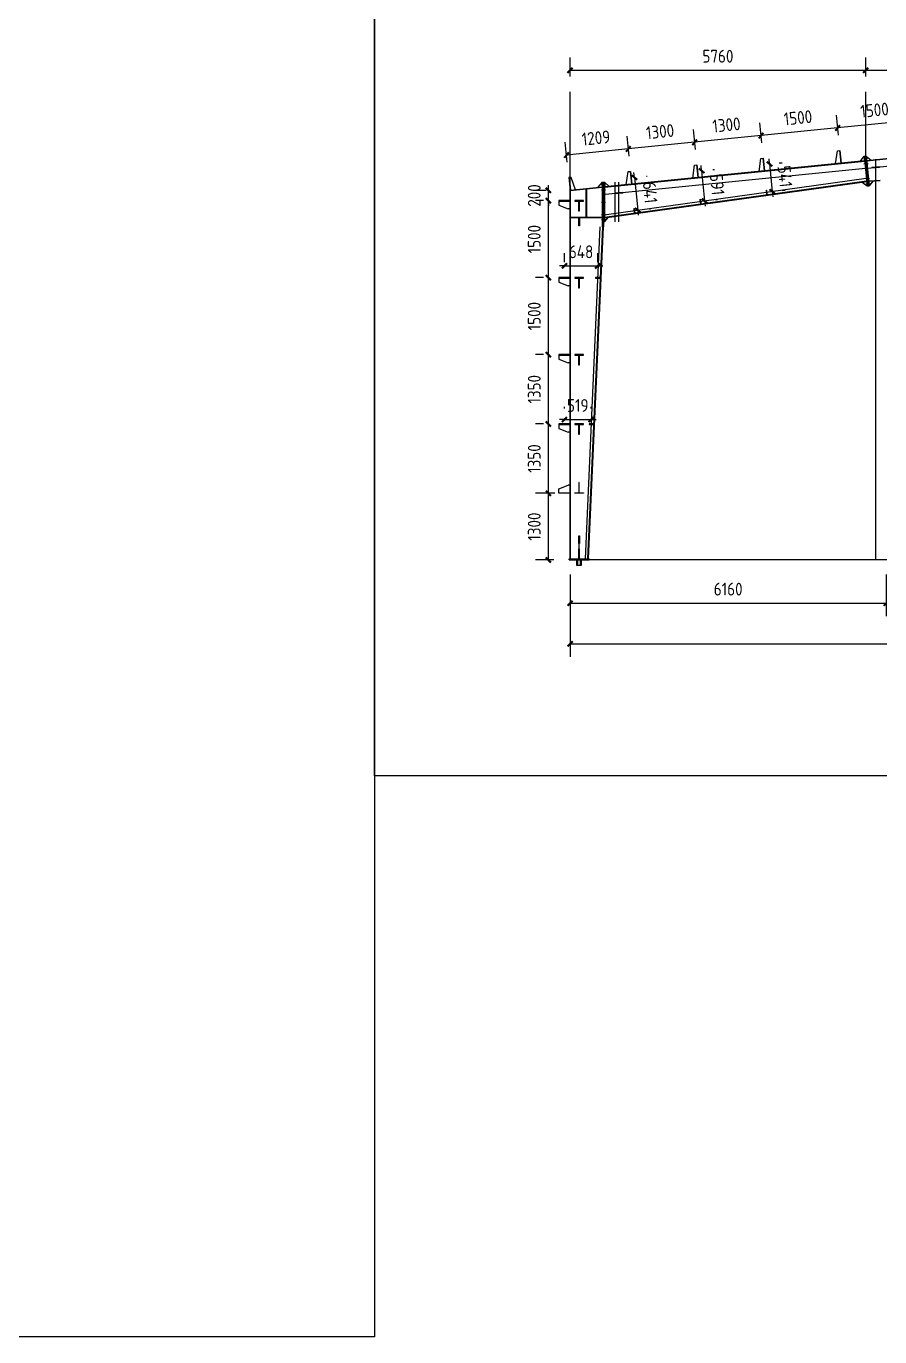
# Model space of a CAD drawing. Extents: x 810015 to 1451442, y -271755 to 145013.
# Drawn here: x 1091019 to 1107653, y -168044 to -142515 of the extents above; entities that cross this region are included whole.
import ezdxf

# ---------------------------------------------------------------- set-up
doc = ezdxf.new("R2010")
doc.units = 0
doc.header["$LTSCALE"] = 1000
doc.header["$MEASUREMENT"] = 0
doc.linetypes.add('DOTE', pattern=[2.42, 2, -0.2, 0.02, -0.2])
doc.layers.add('DOTE', color=1, linetype='Continuous')
doc.styles.get("Standard").update_dxf_attribs({"font": 'gbenor.shx', "bigfont": 'gbcbig.shx'})
doc.dimstyles.get("Standard").update_dxf_attribs({"dimscale": 100, "dimtxt": 2.5, "dimasz": 1, "dimexe": 2.5, "dimexo": 3, "dimgap": 1.5, "dimtad": 1, "dimdec": 0, "dimzin": 0, "dimdsep": 46, "dimtxsty": 'Standard', "dimblk": 'ARCHTICK', "dimcen": 0.09, "dimadec": 0, "dimazin": 0, "dimtfac": 1, "dimtdec": 0, "dimtix": 1, "dimtmove": 2, "dimatfit": 3, "dimfxl": 1, "dimtolj": 1, "dimtzin": 0, "dimarcsym": 0})

# ---------------------------------------------------------------- blocks, each defined once
blk = doc.blocks.new('_ArchTick')
at = {"color": 0, "linetype": 'ByBlock', "const_width": 0.4}
blk.add_lwpolyline([(-0.5, -0.5), (0.5, 0.5)], dxfattribs=at)
blk = doc.blocks.new('*D678')
at = {"color": 0, "lineweight": -2}
for p, q in [((1101618, -143496), (1101618, -143124)), ((1107378, -143496), (1107378, -143124)), ((1101618, -143374), (1107378, -143374))]:
    blk.add_line(p, q, dxfattribs=at)
at = {"layer": 'Defpoints', "color": 0}
for p in [(1107378, -143374), (1101618, -143796), (1107378, -143796)]:
    blk.add_point(p, dxfattribs=at)
at = {"color": 0, "lineweight": -2, "xscale": 100, "yscale": 100, "zscale": 100, "rotation": 180}
blk.add_blockref('_ArchTick', (1101618, -143374), dxfattribs=at)
at = {"color": 0, "lineweight": -2, "xscale": 100, "yscale": 100, "zscale": 100}
blk.add_blockref('_ArchTick', (1107378, -143374), dxfattribs=at)
at = {"color": 0, "insert": (1104498, -143099), "char_height": 250, "attachment_point": 5}
blk.add_mtext('\\A1;5760', dxfattribs=at)
blk = doc.blocks.new('*D112')
at = {"color": 0, "lineweight": -2}
for p, q in [((1107378, -143496), (1107378, -143124)), ((1111378, -143496), (1111378, -143124)), ((1107378, -143374), (1111378, -143374))]:
    blk.add_line(p, q, dxfattribs=at)
at = {"layer": 'Defpoints', "color": 0}
for p in [(1111378, -143374), (1107378, -143796), (1111378, -143796)]:
    blk.add_point(p, dxfattribs=at)
at = {"color": 0, "lineweight": -2, "xscale": 100, "yscale": 100, "zscale": 100, "rotation": 180}
blk.add_blockref('_ArchTick', (1107378, -143374), dxfattribs=at)
at = {"color": 0, "lineweight": -2, "xscale": 100, "yscale": 100, "zscale": 100}
blk.add_blockref('_ArchTick', (1111378, -143374), dxfattribs=at)
at = {"color": 0, "insert": (1109378, -143099), "char_height": 250, "attachment_point": 5}
blk.add_mtext('\\A1;4000', dxfattribs=at)
blk = doc.blocks.new('*D680')
at = {"color": 0, "lineweight": -2}
for p, q in [((1101318, -151612), (1100944, -151612)), ((1101194, -152912), (1101194, -151612)), ((1101298, -152912), (1100944, -152912))]:
    blk.add_line(p, q, dxfattribs=at)
at = {"layer": 'Defpoints', "color": 0}
for p in [(1101194, -151612), (1101618, -151612), (1101598, -152912)]:
    blk.add_point(p, dxfattribs=at)
at = {"color": 0, "lineweight": -2, "xscale": 100, "yscale": 100, "zscale": 100}
for p, rotation in [((1101194, -151612), 90), ((1101194, -152912), 270)]:
    blk.add_blockref('_ArchTick', p, dxfattribs=dict(at, rotation=rotation))
at = {"color": 0, "insert": (1100919, -152262), "char_height": 250, "attachment_point": 5, "rotation": 90}
blk.add_mtext('\\A1;1300', dxfattribs=at)
blk = doc.blocks.new('*D681')
at = {"color": 0, "lineweight": -2}
for p, q in [((1101098, -150262), (1100944, -150262)), ((1101194, -151612), (1101194, -150262)), ((1101318, -151612), (1100944, -151612))]:
    blk.add_line(p, q, dxfattribs=at)
at = {"layer": 'Defpoints', "color": 0}
for p in [(1101194, -150262), (1101398, -150262), (1101618, -151612)]:
    blk.add_point(p, dxfattribs=at)
at = {"color": 0, "lineweight": -2, "xscale": 100, "yscale": 100, "zscale": 100}
for p, rotation in [((1101194, -150262), 90), ((1101194, -151612), 270)]:
    blk.add_blockref('_ArchTick', p, dxfattribs=dict(at, rotation=rotation))
at = {"color": 0, "insert": (1100919, -150937), "char_height": 250, "attachment_point": 5, "rotation": 90}
blk.add_mtext('\\A1;1350', dxfattribs=at)
blk = doc.blocks.new('*D682')
at = {"color": 0, "lineweight": -2}
for p, q in [((1101098, -148912), (1100944, -148912)), ((1101194, -150262), (1101194, -148912)), ((1101098, -150262), (1100944, -150262))]:
    blk.add_line(p, q, dxfattribs=at)
at = {"layer": 'Defpoints', "color": 0}
for p in [(1101194, -148912), (1101398, -148912), (1101398, -150262)]:
    blk.add_point(p, dxfattribs=at)
at = {"color": 0, "lineweight": -2, "xscale": 100, "yscale": 100, "zscale": 100}
for p, rotation in [((1101194, -148912), 90), ((1101194, -150262), 270)]:
    blk.add_blockref('_ArchTick', p, dxfattribs=dict(at, rotation=rotation))
at = {"color": 0, "insert": (1100919, -149587), "char_height": 250, "attachment_point": 5, "rotation": 90}
blk.add_mtext('\\A1;1350', dxfattribs=at)
blk = doc.blocks.new('*D683')
at = {"color": 0, "lineweight": -2}
for p, q in [((1101098, -147412), (1100944, -147412)), ((1101194, -148912), (1101194, -147412)), ((1101098, -148912), (1100944, -148912))]:
    blk.add_line(p, q, dxfattribs=at)
at = {"layer": 'Defpoints', "color": 0}
for p in [(1101194, -147412), (1101398, -147412), (1101398, -148912)]:
    blk.add_point(p, dxfattribs=at)
at = {"color": 0, "lineweight": -2, "xscale": 100, "yscale": 100, "zscale": 100}
for p, rotation in [((1101194, -147412), 90), ((1101194, -148912), 270)]:
    blk.add_blockref('_ArchTick', p, dxfattribs=dict(at, rotation=rotation))
at = {"color": 0, "insert": (1100919, -148162), "char_height": 250, "attachment_point": 5, "rotation": 90}
blk.add_mtext('\\A1;1500', dxfattribs=at)
blk = doc.blocks.new('*D684')
at = {"color": 0, "lineweight": -2}
for p, q in [((1101098, -145912), (1100944, -145912)), ((1101194, -147412), (1101194, -145912)), ((1101098, -147412), (1100944, -147412))]:
    blk.add_line(p, q, dxfattribs=at)
at = {"layer": 'Defpoints', "color": 0}
for p in [(1101194, -145912), (1101398, -145912), (1101398, -147412)]:
    blk.add_point(p, dxfattribs=at)
at = {"color": 0, "lineweight": -2, "xscale": 100, "yscale": 100, "zscale": 100}
for p, rotation in [((1101194, -145912), 90), ((1101194, -147412), 270)]:
    blk.add_blockref('_ArchTick', p, dxfattribs=dict(at, rotation=rotation))
at = {"color": 0, "insert": (1100919, -146662), "char_height": 250, "attachment_point": 5, "rotation": 90}
blk.add_mtext('\\A1;1500', dxfattribs=at)
blk = doc.blocks.new('*D685')
at = {"color": 0, "lineweight": -2}
for p, q in [((1101154, -145712), (1100944, -145712)), ((1101194, -145712), (1101194, -145612)), ((1101194, -145912), (1101194, -145712)), ((1101098, -145912), (1100944, -145912)), ((1101194, -145912), (1101194, -146012))]:
    blk.add_line(p, q, dxfattribs=at)
at = {"layer": 'Defpoints', "color": 0}
for p in [(1101194, -145712), (1101454, -145712), (1101398, -145912)]:
    blk.add_point(p, dxfattribs=at)
at = {"color": 0, "lineweight": -2, "xscale": 100, "yscale": 100, "zscale": 100}
for p, rotation in [((1101194, -145712), 270), ((1101194, -145912), 90)]:
    blk.add_blockref('_ArchTick', p, dxfattribs=dict(at, rotation=rotation))
at = {"color": 0, "insert": (1100919, -145812), "char_height": 250, "attachment_point": 5, "rotation": 90}
blk.add_mtext('\\A1;200', dxfattribs=at)
blk = doc.blocks.new('*D690')
at = {"color": 0, "lineweight": -2}
for p, q in [((1108338, -144487), (1108299, -144099)), ((1106845, -144637), (1106807, -144248)), ((1108324, -144348), (1106831, -144497))]:
    blk.add_line(p, q, dxfattribs=at)
at = {"layer": 'Defpoints', "color": 0}
for p in [(1106831, -144497), (1106875, -144935), (1108368, -144786)]:
    blk.add_point(p, dxfattribs=at)
at = {"color": 0, "lineweight": -2, "xscale": 100, "yscale": 100, "zscale": 100}
for p, rotation in [((1106831, -144497), 185.7105931368262), ((1108324, -144348), 5.710593136826132)]:
    blk.add_blockref('_ArchTick', p, dxfattribs=dict(at, rotation=rotation))
at = {"color": 0, "insert": (1107550, -144149), "char_height": 250, "attachment_point": 5, "rotation": 5.7106}
blk.add_mtext('\\A1;1500', dxfattribs=at)
blk = doc.blocks.new('*D691')
at = {"color": 0, "lineweight": -2}
for p, q in [((1105353, -144786), (1105314, -144397)), ((1106831, -144497), (1105339, -144646)), ((1106845, -144637), (1106807, -144248))]:
    blk.add_line(p, q, dxfattribs=at)
at = {"layer": 'Defpoints', "color": 0}
for p in [(1105339, -144646), (1106875, -144935), (1105383, -145084)]:
    blk.add_point(p, dxfattribs=at)
at = {"color": 0, "lineweight": -2, "xscale": 100, "yscale": 100, "zscale": 100}
for p, rotation in [((1106831, -144497), 5.710593136826132), ((1105339, -144646), 185.7105931368262)]:
    blk.add_blockref('_ArchTick', p, dxfattribs=dict(at, rotation=rotation))
at = {"color": 0, "insert": (1106058, -144298), "char_height": 250, "attachment_point": 5, "rotation": 5.7106}
blk.add_mtext('\\A1;1500', dxfattribs=at)
blk = doc.blocks.new('*D692')
at = {"color": 0, "lineweight": -2}
for p, q in [((1105353, -144786), (1105314, -144397)), ((1104059, -144915), (1104020, -144527)), ((1105339, -144646), (1104045, -144776))]:
    blk.add_line(p, q, dxfattribs=at)
at = {"layer": 'Defpoints', "color": 0}
for p in [(1104045, -144776), (1104089, -145214), (1105383, -145084)]:
    blk.add_point(p, dxfattribs=at)
at = {"color": 0, "lineweight": -2, "xscale": 100, "yscale": 100, "zscale": 100}
for p, rotation in [((1104045, -144776), 185.7105931368262), ((1105339, -144646), 5.710593136826132)]:
    blk.add_blockref('_ArchTick', p, dxfattribs=dict(at, rotation=rotation))
at = {"color": 0, "insert": (1104665, -144437), "char_height": 250, "attachment_point": 5, "rotation": 5.7106}
blk.add_mtext('\\A1;1300', dxfattribs=at)
blk = doc.blocks.new('*D693')
at = {"color": 0, "lineweight": -2}
for p, q in [((1102766, -145045), (1102727, -144656)), ((1104059, -144915), (1104020, -144527)), ((1104045, -144776), (1102752, -144905))]:
    blk.add_line(p, q, dxfattribs=at)
at = {"layer": 'Defpoints', "color": 0}
for p in [(1102752, -144905), (1104089, -145214), (1102796, -145343)]:
    blk.add_point(p, dxfattribs=at)
at = {"color": 0, "lineweight": -2, "xscale": 100, "yscale": 100, "zscale": 100}
for p, rotation in [((1104045, -144776), 5.710593136826132), ((1102752, -144905), 185.7105931368262)]:
    blk.add_blockref('_ArchTick', p, dxfattribs=dict(at, rotation=rotation))
at = {"color": 0, "insert": (1103371, -144567), "char_height": 250, "attachment_point": 5, "rotation": 5.7106}
blk.add_mtext('\\A1;1300', dxfattribs=at)
blk = doc.blocks.new('*D694')
at = {"color": 0, "lineweight": -2}
for p, q in [((1102766, -145045), (1102727, -144656)), ((1101563, -145165), (1101524, -144776)), ((1102752, -144905), (1101549, -145025))]:
    blk.add_line(p, q, dxfattribs=at)
at = {"layer": 'Defpoints', "color": 0}
for p in [(1101549, -145025), (1101593, -145463), (1102796, -145343)]:
    blk.add_point(p, dxfattribs=at)
at = {"color": 0, "lineweight": -2, "xscale": 100, "yscale": 100, "zscale": 100}
for p, rotation in [((1101549, -145025), 185.7105931368262), ((1102752, -144905), 5.710593136826132)]:
    blk.add_blockref('_ArchTick', p, dxfattribs=dict(at, rotation=rotation))
at = {"color": 0, "insert": (1102123, -144691), "char_height": 250, "attachment_point": 5, "rotation": 5.7106}
blk.add_mtext('\\A1;1209', dxfattribs=at)
blk = doc.blocks.new('*D701')
at = {"color": 0, "lineweight": -2}
for p, q in [((1101618, -153192), (1101618, -154797)), ((1121138, -153192), (1121138, -154797)), ((1101618, -154547), (1121138, -154547))]:
    blk.add_line(p, q, dxfattribs=at)
at = {"layer": 'Defpoints', "color": 0}
for p in [(1101618, -152892), (1121138, -152892), (1121138, -154547)]:
    blk.add_point(p, dxfattribs=at)
at = {"color": 0, "lineweight": -2, "xscale": 100, "yscale": 100, "zscale": 100, "rotation": 180}
blk.add_blockref('_ArchTick', (1101618, -154547), dxfattribs=at)
at = {"color": 0, "lineweight": -2, "xscale": 100, "yscale": 100, "zscale": 100}
blk.add_blockref('_ArchTick', (1121138, -154547), dxfattribs=at)
at = {"color": 0, "insert": (1111378, -154272), "char_height": 250, "attachment_point": 5}
blk.add_mtext('\\A1;19520', dxfattribs=at)
blk = doc.blocks.new('*D703')
at = {"color": 0, "lineweight": -2}
for p, q in [((1101618, -153192), (1101618, -154005)), ((1107778, -153192), (1107778, -154005)), ((1101618, -153755), (1107778, -153755))]:
    blk.add_line(p, q, dxfattribs=at)
at = {"layer": 'Defpoints', "color": 0}
for p in [(1101618, -152892), (1107778, -152892), (1107778, -153755)]:
    blk.add_point(p, dxfattribs=at)
at = {"color": 0, "lineweight": -2, "xscale": 100, "yscale": 100, "zscale": 100, "rotation": 180}
blk.add_blockref('_ArchTick', (1101618, -153755), dxfattribs=at)
at = {"color": 0, "lineweight": -2, "xscale": 100, "yscale": 100, "zscale": 100}
blk.add_blockref('_ArchTick', (1107778, -153755), dxfattribs=at)
at = {"color": 0, "insert": (1104698, -153480), "char_height": 250, "attachment_point": 5}
blk.add_mtext('\\A1;6160', dxfattribs=at)
blk = doc.blocks.new('*D706')
at = {"color": 0, "lineweight": -2}
for p, q in [((1102872, -145461), (1102862, -145361)), ((1102872, -145461), (1102936, -146099)), ((1103106, -145438), (1103121, -145436)), ((1102936, -146099), (1102946, -146198)), ((1103170, -146076), (1103185, -146074))]:
    blk.add_line(p, q, dxfattribs=at)
at = {"layer": 'Defpoints', "color": 0}
for p in [(1102808, -145467), (1102872, -146105), (1102936, -146099)]:
    blk.add_point(p, dxfattribs=at)
at = {"color": 0, "lineweight": -2, "xscale": 100, "yscale": 100, "zscale": 100}
for p, rotation in [((1102872, -145461), 275.7105931374942), ((1102936, -146099), 95.71059313749419)]:
    blk.add_blockref('_ArchTick', p, dxfattribs=dict(at, rotation=rotation))
at = {"color": 0, "insert": (1103178, -145753), "char_height": 250, "attachment_point": 5, "rotation": 275.7106}
blk.add_mtext('\\A1;641', dxfattribs=at)
blk = doc.blocks.new('*D707')
at = {"color": 0, "lineweight": -2}
for p, q in [((1104181, -145330), (1104171, -145231)), ((1104181, -145330), (1104239, -145918)), ((1104400, -145308), (1104429, -145305)), ((1104239, -145918), (1104249, -146018)), ((1104459, -145896), (1104488, -145893))]:
    blk.add_line(p, q, dxfattribs=at)
at = {"layer": 'Defpoints', "color": 0}
for p in [(1104102, -145338), (1104160, -145926), (1104239, -145918)]:
    blk.add_point(p, dxfattribs=at)
at = {"color": 0, "lineweight": -2, "xscale": 100, "yscale": 100, "zscale": 100}
for p, rotation in [((1104181, -145330), 275.7105931375016), ((1104239, -145918), 95.71059313750165)]:
    blk.add_blockref('_ArchTick', p, dxfattribs=dict(at, rotation=rotation))
at = {"color": 0, "insert": (1104484, -145597), "char_height": 250, "attachment_point": 5, "rotation": 275.7106}
blk.add_mtext('\\A1;591', dxfattribs=at)
blk = doc.blocks.new('*D708')
at = {"color": 0, "lineweight": -2}
for p, q in [((1105504, -145198), (1105494, -145098)), ((1105504, -145198), (1105558, -145736)), ((1105694, -145179), (1105753, -145173)), ((1105558, -145736), (1105568, -145836)), ((1105747, -145717), (1105807, -145711))]:
    blk.add_line(p, q, dxfattribs=at)
at = {"layer": 'Defpoints', "color": 0}
for p in [(1105395, -145209), (1105449, -145747), (1105558, -145736)]:
    blk.add_point(p, dxfattribs=at)
at = {"color": 0, "lineweight": -2, "xscale": 100, "yscale": 100, "zscale": 100}
for p, rotation in [((1105504, -145198), 275.7105931375031), ((1105558, -145736), 95.71059313750305)]:
    blk.add_blockref('_ArchTick', p, dxfattribs=dict(at, rotation=rotation))
at = {"color": 0, "insert": (1105805, -145440), "char_height": 250, "attachment_point": 5, "rotation": 275.7106}
blk.add_mtext('\\A1;541', dxfattribs=at)
blk = doc.blocks.new('*D711')
at = {"color": 0, "lineweight": -2}
for p, q in [((1101508, -149962), (1101508, -149928)), ((1102027, -149962), (1102027, -149928)), ((1101508, -150178), (1101408, -150178)), ((1101508, -150178), (1102027, -150178)), ((1102027, -150178), (1102127, -150178))]:
    blk.add_line(p, q, dxfattribs=at)
at = {"layer": 'Defpoints', "color": 0}
for p in [(1101508, -150262), (1102027, -150178), (1102027, -150262)]:
    blk.add_point(p, dxfattribs=at)
at = {"color": 0, "lineweight": -2, "xscale": 100, "yscale": 100, "zscale": 100}
blk.add_blockref('_ArchTick', (1101508, -150178), dxfattribs=at)
at = {"color": 0, "lineweight": -2, "xscale": 100, "yscale": 100, "zscale": 100, "rotation": 180}
blk.add_blockref('_ArchTick', (1102027, -150178), dxfattribs=at)
at = {"color": 0, "insert": (1101767, -149903), "char_height": 250, "attachment_point": 5}
blk.add_mtext('\\A1;519', dxfattribs=at)
blk = doc.blocks.new('*D712')
at = {"color": 0, "lineweight": -2}
for p, q in [((1101508, -147112), (1101508, -146934)), ((1102155, -147112), (1102155, -146934)), ((1101508, -147184), (1101408, -147184)), ((1101508, -147184), (1102155, -147184)), ((1102155, -147184), (1102255, -147184))]:
    blk.add_line(p, q, dxfattribs=at)
at = {"layer": 'Defpoints', "color": 0}
for p in [(1102155, -147184), (1101508, -147412), (1102155, -147412)]:
    blk.add_point(p, dxfattribs=at)
at = {"color": 0, "lineweight": -2, "xscale": 100, "yscale": 100, "zscale": 100}
blk.add_blockref('_ArchTick', (1101508, -147184), dxfattribs=at)
at = {"color": 0, "lineweight": -2, "xscale": 100, "yscale": 100, "zscale": 100, "rotation": 180}
blk.add_blockref('_ArchTick', (1102155, -147184), dxfattribs=at)
at = {"color": 0, "insert": (1101832, -146909), "char_height": 250, "attachment_point": 5}
blk.add_mtext('\\A1;648', dxfattribs=at)

msp = doc.modelspace()

# ---------------------------------------------------------------- linework, layer by layer
for p, q in [((1111377.7, -144735.9), (1107397.5, -145134)), ((1111378.7, -144745.9), (1107398.5, -145143.9)), ((1111392.7, -144885.2), (1107412.4, -145283.2)), ((1107357.7, -145137.9), (1102289.8, -145644.7)), ((1107358.7, -145147.9), (1102289.8, -145654.8)), ((1106894.7, -145130.2), (1106900.1, -145183.7)), ((1107377.7, -145135.9), (1107377.6, -145135.9)), ((1102282.9, -146187.2), (1107389.7, -145477.2)), ((1107372.6, -145287.2), (1102304.8, -145794)), ((1104108.6, -145408.8), (1104114, -145462.3)), ((1105402.2, -145279.5), (1105407.5, -145333)), ((1107436.6, -145524.7), (1107657.5, -145510.9)), ((1107437.4, -145532.7), (1107658, -145518.9)), ((1101612.4, -145658.4), (1101617.7, -145711.9)), ((1101617.7, -152891.9), (1101617.7, -145711.9)), ((1101627.7, -152891.9), (1101627.7, -145721)), ((1102249.8, -145658.8), (1102232.2, -145660.5)), ((1102289.8, -146236.8), (1107396.6, -145526.8)), ((1102289.8, -146246.8), (1107397.6, -145536.7)), ((1102815.1, -145538.2), (1102820.4, -145591.7)), ((1102199.9, -146422.8), (1101908.7, -152889.7)), ((1102249.8, -146425), (1101958.6, -152891.9)), ((1102259.8, -146425), (1101968.6, -152891.9)), ((1121157.7, -152911.9), (1101597.7, -152911.9))]:
    msp.add_line(p, q)
at = {"color": 2}
for p, q in [((1106792.6, -145194.4), (1106827.4, -144940)), ((1106827.4, -144940), (1106875.2, -144935.2)), ((1106867.2, -144936), (1106892.1, -145184.5)), ((1106875.2, -144935.2), (1106900.1, -145183.7)), ((1106875.2, -144935.2), (1106900.1, -145183.7)), ((1104006.5, -145473.1), (1104041.3, -145218.6)), ((1104041.3, -145218.6), (1104089.1, -145213.8)), ((1104081.1, -145214.6), (1104106, -145463.1)), ((1104089.1, -145213.8), (1104114, -145462.3)), ((1104089.1, -145213.8), (1104114, -145462.3)), ((1105300, -145343.7), (1105334.9, -145089.2)), ((1105334.9, -145089.2), (1105382.7, -145084.4)), ((1105374.7, -145085.2), (1105399.5, -145333.7)), ((1105382.7, -145084.4), (1105407.5, -145333)), ((1105382.7, -145084.4), (1105407.5, -145333)), ((1106892.1, -145184.5), (1106792.6, -145194.4)), ((1107268.1, -145146.9), (1107348.7, -145048.4)), ((1107333.3, -145095.1), (1107412.9, -145087.2)), ((1107343.3, -145194.7), (1107422.9, -145186.7)), ((1107348.7, -145048.4), (1107388.5, -145044.4)), ((1107348.7, -145048.4), (1107406.4, -145625.5)), ((1107352.1, -145082.2), (1107391.9, -145078.2)), ((1107354.3, -145104.1), (1107394.1, -145100.1)), ((1107357.7, -145137.9), (1107397.5, -145134)), ((1107362.1, -145181.7), (1107401.9, -145177.7)), ((1107364.3, -145203.6), (1107404.1, -145199.6)), ((1107368.6, -145046.4), (1107426.3, -145623.5)), ((1107377.6, -145135.9), (1107377.7, -145135.9)), ((1107388.5, -145044.4), (1107446.2, -145621.5)), ((1107388.5, -145044.4), (1107487, -145125)), ((1107647.4, -145253.7), (1107497.5, -145268.7)), ((1107647.4, -145259.7), (1107498.1, -145274.6)), ((1107578.3, -145272.6), (1107577.1, -145260.7)), ((1107578.3, -145272.6), (1107577.1, -145260.7)), ((1107648, -145265.7), (1107646.8, -145253.7)), ((1101640.6, -145458.6), (1101592.9, -145463.4)), ((1101592.9, -145463.4), (1101617.7, -145711.9)), ((1101600.8, -145462.6), (1101625.7, -145711.1)), ((1101725.2, -145701.2), (1101640.6, -145458.6)), ((1102712.9, -145602.4), (1102747.8, -145347.9)), ((1102747.8, -145347.9), (1102795.6, -145343.2)), ((1102787.6, -145343.9), (1102812.4, -145592.5)), ((1102795.6, -145343.2), (1102820.4, -145591.7)), ((1102795.6, -145343.2), (1102820.4, -145591.7)), ((1104106, -145463.1), (1104006.5, -145473.1)), ((1105399.5, -145333.7), (1105300, -145343.7)), ((1107372.2, -145484.2), (1107451.8, -145476.2)), ((1107391, -145471.3), (1107430.8, -145467.3)), ((1107393.2, -145493.2), (1107433, -145489.2)), ((1107498.7, -145280.6), (1107497.5, -145268.7)), ((1107648, -145265.7), (1107498.7, -145280.6)), ((1102249.8, -145648.7), (1101617.7, -145711.9)), ((1102249.8, -145658.8), (1101617.7, -145722)), ((1101625.7, -145711.1), (1101725.2, -145701.2)), ((1101933.8, -146240.1), (1101933.8, -145690.4)), ((1101943.8, -146240.1), (1101943.8, -145689.4)), ((1102156.6, -145658), (1102249.8, -145555)), ((1102229.8, -145602), (1102309.8, -145602)), ((1102229.8, -145702), (1102309.8, -145702)), ((1102249.8, -146425), (1102249.8, -145555)), ((1102249.8, -145555), (1102289.8, -145555)), ((1102249.8, -145591), (1102289.8, -145591)), ((1102249.8, -145613), (1102289.8, -145613)), ((1102249.8, -145691), (1102289.8, -145691)), ((1102249.8, -145702), (1102289.8, -145702)), ((1102249.8, -145713), (1102289.8, -145713)), ((1102269.8, -145555), (1102269.8, -146425)), ((1102269.8, -146250), (1102269.8, -145647)), ((1102289.8, -145555), (1102289.8, -146325)), ((1102379.1, -145635.8), (1102289.8, -145555)), ((1102644.5, -145754), (1102489.2, -145769.5)), ((1102490.4, -145781.4), (1102489.2, -145769.5)), ((1102489.8, -145555), (1102489.8, -146325)), ((1102645.7, -145765.9), (1102490.4, -145781.4)), ((1102560.1, -145774.5), (1102558.9, -145762.5)), ((1102559.8, -145555), (1102559.8, -146325)), ((1102645.7, -145765.9), (1102644.5, -145754)), ((1102812.4, -145592.5), (1102712.9, -145602.4)), ((1105437, -145708.3), (1105444.9, -145707.2)), ((1105437, -145708.3), (1105446, -145798)), ((1105444.9, -145707.2), (1105453.9, -145796.9)), ((1105444.9, -145707.2), (1105453.9, -145796.9)), ((1107310.7, -145550.2), (1107406.4, -145625.5)), ((1107382.2, -145583.7), (1107461.8, -145575.8)), ((1107397.6, -145536.9), (1107437.4, -145533)), ((1107401, -145570.8), (1107440.8, -145566.8)), ((1107403.2, -145592.7), (1107443, -145588.7)), ((1107406.4, -145625.5), (1107446.2, -145621.5)), ((1107526.4, -145527.1), (1107446.2, -145621.5)), ((1101617.7, -145911.9), (1101397.7, -145911.9)), ((1101397.7, -145911.9), (1101397.7, -145919.9)), ((1101397.7, -145919.9), (1101617.7, -145919.9)), ((1101397.7, -145919.9), (1101397.7, -145999.9)), ((1101397.7, -145999.9), (1101577.7, -146069.9)), ((1101617.7, -145919.9), (1101617.7, -146069.9)), ((1101792.7, -145911.9), (1101707.7, -145911.9)), ((1101707.7, -145911.9), (1101707.7, -145919.9)), ((1101707.7, -145919.9), (1101877.7, -145919.9)), ((1101788.7, -146119.9), (1101788.7, -145919.9)), ((1101877.7, -145911.9), (1101792.7, -145911.9)), ((1101792.7, -145919.9), (1101796.7, -145919.9)), ((1101796.7, -145919.9), (1101796.7, -146119.9)), ((1101877.7, -145919.9), (1101877.7, -145911.9)), ((1102229.8, -145941), (1102309.8, -145941)), ((1102249.8, -145930), (1102289.8, -145930)), ((1102249.8, -145941), (1102289.8, -145941)), ((1102249.8, -145952), (1102289.8, -145952)), ((1104148.4, -145887.5), (1104156.4, -145886.4)), ((1104148.4, -145887.5), (1104157.4, -145977.1)), ((1104156.4, -145886.4), (1104165.3, -145976)), ((1104157.4, -145977.1), (1104165.3, -145976)), ((1105446, -145798), (1105453.9, -145796.9)), ((1101617.7, -146069.9), (1101577.7, -146069.9)), ((1102249.8, -146240.1), (1101627.7, -146240.1)), ((1102249.8, -146250.1), (1101627.7, -146250.1)), ((1102249.8, -146240.1), (1102125.6, -146240.1)), ((1102249.8, -146240.1), (1102149.8, -146240.1)), ((1102249.8, -146240.2), (1102149.8, -146240.2)), ((1102249.8, -146240.2), (1102149.8, -146240.2)), ((1102229.8, -146180), (1102309.8, -146180)), ((1102229.8, -146280), (1102309.8, -146280)), ((1102249.8, -146169), (1102289.8, -146169)), ((1102249.8, -146180), (1102289.8, -146180)), ((1102249.8, -146191), (1102289.8, -146191)), ((1102249.8, -146269), (1102289.8, -146269)), ((1102249.8, -146280), (1102289.8, -146280)), ((1102289.8, -146325), (1102367.3, -146236.1)), ((1102859.9, -146066.6), (1102867.8, -146065.5)), ((1102859.9, -146066.6), (1102868.8, -146156.3)), ((1102867.8, -146065.5), (1102876.8, -146155.2)), ((1102868.8, -146156.3), (1102876.8, -146155.2)), ((1102249.8, -146291), (1102289.8, -146291)), ((1102269.8, -146425), (1102249.8, -146425)), ((1102289.8, -146325), (1102269.8, -146325)), ((1101617.7, -147411.9), (1101397.7, -147411.9)), ((1101397.7, -147411.9), (1101397.7, -147419.9)), ((1101397.7, -147419.9), (1101617.7, -147419.9)), ((1101397.7, -147419.9), (1101397.7, -147499.9)), ((1101397.7, -147499.9), (1101577.7, -147569.9)), ((1101617.7, -147419.9), (1101617.7, -147569.9)), ((1101792.7, -147411.9), (1101707.7, -147411.9)), ((1101707.7, -147411.9), (1101707.7, -147419.9)), ((1101707.7, -147419.9), (1101877.7, -147419.9)), ((1101788.7, -147619.9), (1101788.7, -147419.9)), ((1101877.7, -147411.9), (1101792.7, -147411.9)), ((1101796.7, -147419.9), (1101796.7, -147619.9)), ((1101877.7, -147419.9), (1101877.7, -147411.9)), ((1102205.4, -147411.9), (1102115.4, -147411.9)), ((1102115.4, -147411.9), (1102115.4, -147419.9)), ((1102115.4, -147419.9), (1102205, -147419.9)), ((1101617.7, -147569.9), (1101577.7, -147569.9)), ((1101796.7, -147619.9), (1101788.7, -147619.9)), ((1101617.7, -148911.9), (1101397.7, -148911.9)), ((1101397.7, -148911.9), (1101397.7, -148919.9)), ((1101397.7, -148919.9), (1101617.7, -148919.9)), ((1101397.7, -148919.9), (1101397.7, -148999.9)), ((1101397.7, -148999.9), (1101577.7, -149069.9)), ((1101617.7, -149069.9), (1101577.7, -149069.9)), ((1101617.7, -148919.9), (1101617.7, -149069.9)), ((1101792.7, -148911.9), (1101707.7, -148911.9)), ((1101707.7, -148911.9), (1101707.7, -148919.9)), ((1101707.7, -148919.9), (1101877.7, -148919.9)), ((1101788.7, -149119.9), (1101788.7, -148919.9)), ((1101877.7, -148911.9), (1101792.7, -148911.9)), ((1101792.7, -148919.9), (1101796.7, -148919.9)), ((1101796.7, -148919.9), (1101796.7, -149119.9)), ((1101877.7, -148919.9), (1101877.7, -148911.9)), ((1101796.7, -149119.9), (1101788.7, -149119.9)), ((1101617.7, -150261.9), (1101397.7, -150261.9)), ((1101397.7, -150261.9), (1101397.7, -150269.9)), ((1101397.7, -150269.9), (1101617.7, -150269.9)), ((1101397.7, -150269.9), (1101397.7, -150349.9)), ((1101397.7, -150349.9), (1101577.7, -150419.9)), ((1101617.7, -150269.9), (1101617.7, -150419.9)), ((1101792.7, -150261.9), (1101707.7, -150261.9)), ((1101707.7, -150261.9), (1101707.7, -150269.9)), ((1101707.7, -150269.9), (1101877.7, -150269.9)), ((1101788.7, -150469.9), (1101788.7, -150269.9)), ((1101877.7, -150261.9), (1101792.7, -150261.9)), ((1101792.7, -150269.9), (1101796.7, -150269.9)), ((1101796.7, -150269.9), (1101796.7, -150469.9)), ((1101877.7, -150269.9), (1101877.7, -150261.9)), ((1102077.1, -150261.9), (1101987.1, -150261.9)), ((1101987.1, -150261.9), (1101987.1, -150269.9)), ((1101987.1, -150269.9), (1102076.7, -150269.9)), ((1101617.7, -150419.9), (1101577.7, -150419.9)), ((1101796.7, -150469.9), (1101788.7, -150469.9)), ((1101397.7, -151523.9), (1101577.7, -151453.9)), ((1101397.7, -151603.9), (1101397.7, -151523.9)), ((1101397.7, -151611.9), (1101397.7, -151603.9)), ((1101397.7, -151603.9), (1101617.7, -151603.9)), ((1101617.7, -151611.9), (1101397.7, -151611.9)), ((1101617.7, -151453.9), (1101577.7, -151453.9)), ((1101617.7, -151603.9), (1101617.7, -151453.9)), ((1101707.7, -151611.9), (1101707.7, -151603.9)), ((1101707.7, -151603.9), (1101877.7, -151603.9)), ((1101792.7, -151611.9), (1101707.7, -151611.9)), ((1101796.7, -151403.9), (1101788.7, -151403.9)), ((1101788.7, -151403.9), (1101788.7, -151603.9)), ((1101877.7, -151611.9), (1101792.7, -151611.9)), ((1101796.7, -151603.9), (1101796.7, -151403.9)), ((1101877.7, -151603.9), (1101877.7, -151611.9)), ((1101597.7, -152911.9), (1101597.7, -152891.9)), ((1101597.7, -152891.9), (1101987.7, -152891.9)), ((1101617.7, -152911.9), (1101597.7, -152911.9)), ((1101987.7, -152911.9), (1101597.7, -152911.9)), ((1101597.7, -152911.9), (1101987.7, -152911.9)), ((1101788.7, -152691.9), (1101796.7, -152691.9)), ((1101788.7, -152891.9), (1101788.7, -152691.9)), ((1101796.7, -152691.9), (1101796.7, -152891.9)), ((1101987.7, -152891.9), (1101987.7, -152911.9))]:
    msp.add_line(p, q, dxfattribs=at)
at = {"color": 1}
for p, q in [((1107377.6, -145135.9), (1107417.4, -145534)), ((1101938.8, -146240.1), (1101938.8, -145689.9)), ((1102645.1, -145759.9), (1102489.8, -145775.5)), ((1101792.7, -152911.9), (1101792.7, -152591.9)), ((1101597.7, -152911.9), (1101987.7, -152911.9)), ((1101742.7, -152911.9), (1101742.7, -153011.9)), ((1101762.7, -152911.9), (1101762.7, -153011.9)), ((1101822.7, -153011.9), (1101822.7, -152911.9)), ((1101842.7, -153011.9), (1101842.7, -152911.9)), ((1101742.7, -153011.9), (1101842.7, -153011.9))]:
    msp.add_line(p, q, dxfattribs=at)
at = {"color": 4, "linetype": 'DOTE'}
for p, q in [((1101792.7, -146240.1), (1101786.7, -146240.1)), ((1101786.7, -146400.1), (1101786.7, -146250.1)), ((1101786.7, -146250.1), (1101798.7, -146250.1)), ((1101798.7, -146240.1), (1101792.7, -146240.1)), ((1101792.7, -146250.1), (1101798.7, -146250.1)), ((1101798.7, -146250.1), (1101798.7, -146400.1)), ((1101798.7, -146400.1), (1101786.7, -146400.1)), ((1101786.7, -152591.9), (1101786.7, -152441.9)), ((1101786.7, -152441.9), (1101798.7, -152441.9)), ((1101792.7, -152591.9), (1101786.7, -152591.9)), ((1101798.7, -152591.9), (1101792.7, -152591.9)), ((1101798.7, -152441.9), (1101798.7, -152591.9))]:
    msp.add_line(p, q, dxfattribs=at)
at = {"color": 2, "linetype": 'DOTE'}
for p, q in [((1101796.7, -146119.9), (1101788.7, -146119.9)), ((1101792.7, -152591.9), (1101788.7, -152591.9)), ((1101796.7, -152591.9), (1101792.7, -152591.9))]:
    msp.add_line(p, q, dxfattribs=at)
for points in [[(1038405.9, -126044.2), (1097805.9, -126044.2), (1097805.9, -168044.2), (1038405.9, -168044.2)], [(1097805.9, -140894.2), (1125530, -140894.2), (1125530, -157115.5), (1097805.9, -157115.5)]]:
    msp.add_lwpolyline(points, close=True)
at = {"layer": 'DOTE'}
for p, q in [((1101617.7, -152891.9), (1101617.7, -143795.7)), ((1107577.7, -152911.9), (1107577.7, -145106))]:
    msp.add_line(p, q, dxfattribs=at)
at = {"layer": 'DOTE', "color": 0}
msp.add_line((1107377.7, -145045.5), (1107377.7, -143795.7), dxfattribs=at)

# ---------------------------------------------------------------- dimensions: what is measured, and where the dimension line sits
at = {"color": 3}
for base, p1, p2, picture, middle in [((1107377.7, -143373.6), (1101617.7, -143795.7), (1107377.7, -143795.7), '*D678', (1104497.7, -143098.6)), ((1111377.7, -143373.6), (1107377.7, -143795.7), (1111377.7, -143795.7), '*D112', (1109377.7, -143098.6)), ((1121137.7, -154546.8), (1101617.7, -152891.9), (1121137.7, -152891.9), '*D701', (1111377.7, -154271.8)), ((1107777.7, -153754.6), (1101617.7, -152891.9), (1107777.7, -152891.9), '*D703', (1104697.7, -153479.6))]:
    dim = msp.add_linear_dim(base=base, p1=p1, p2=p2, dimstyle='Standard', dxfattribs=at)
    dim.commit()
    dim.dimension.update_dxf_attribs({"geometry": picture, "text_midpoint": middle})
for base, p1, p2, angle, picture, middle in [((1106831.4, -144496.9), (1108367.8, -144785.9), (1106875.2, -144935.2), 5.71059, '*D690', (1107550.3, -144148.7)), ((1104045.3, -144775.6), (1105382.7, -145084.4), (1104089.1, -145213.8), 5.71059, '*D692', (1104664.7, -144437.2)), ((1105338.8, -144646.2), (1106875.2, -144935.2), (1105382.7, -145084.4), 5.71059, '*D691', (1106057.7, -144297.9)), ((1101549.1, -145025.2), (1102795.6, -145343.2), (1101592.9, -145463.4), 5.71059, '*D694', (1102123, -144691.4)), ((1102751.7, -144904.9), (1104089.1, -145213.8), (1102795.6, -145343.2), 5.71059, '*D693', (1103371.1, -144566.6)), ((1101193.5, -145711.9), (1101397.7, -145911.9), (1101453.5, -145711.9), 90, '*D685', (1100918.5, -145811.9)), ((1101193.5, -145911.9), (1101397.7, -147411.9), (1101397.7, -145911.9), 90, '*D684', (1100918.5, -146661.9)), ((1101193.5, -147411.9), (1101397.7, -148911.9), (1101397.7, -147411.9), 90, '*D683', (1100918.5, -148161.9)), ((1101193.5, -148911.9), (1101397.7, -150261.9), (1101397.7, -148911.9), 90, '*D682', (1100918.5, -149586.9)), ((1101193.5, -150261.9), (1101617.7, -151611.9), (1101397.7, -150261.9), 90, '*D681', (1100918.5, -150936.9)), ((1101193.5, -151611.9), (1101597.7, -152911.9), (1101617.7, -151611.9), 90, '*D680', (1100918.5, -152261.9))]:
    dim = msp.add_linear_dim(base=base, p1=p1, p2=p2, angle=angle, dimstyle='Standard', dxfattribs=at)
    dim.commit()
    dim.dimension.update_dxf_attribs({"geometry": picture, "text_midpoint": middle})
for p1, p2, distance, picture, middle in [((1104101.5, -145338.1), (1104160.3, -145926.2), 79.5, '*D707', (1104483.7, -145596.9)), ((1105395.1, -145208.7), (1105448.9, -145747.1), 109.4, '*D708', (1105804.5, -145439.6)), ((1102808, -145467.4), (1102871.8, -146105.4), 64.7, '*D706', (1103177.9, -145752.6)), ((1101507.7, -147411.9), (1102155.3, -147411.9), 227.7, '*D712', (1101831.5, -146909.2)), ((1101507.7, -150261.9), (1102027, -150261.9), 83.7, '*D711', (1101767.4, -149903.2))]:
    dim = msp.add_aligned_dim(p1=p1, p2=p2, distance=distance, dimstyle='Standard')
    dim.commit()
    dim.dimension.update_dxf_attribs({"geometry": picture, "text_midpoint": middle})

doc.saveas('drawing.dxf')
